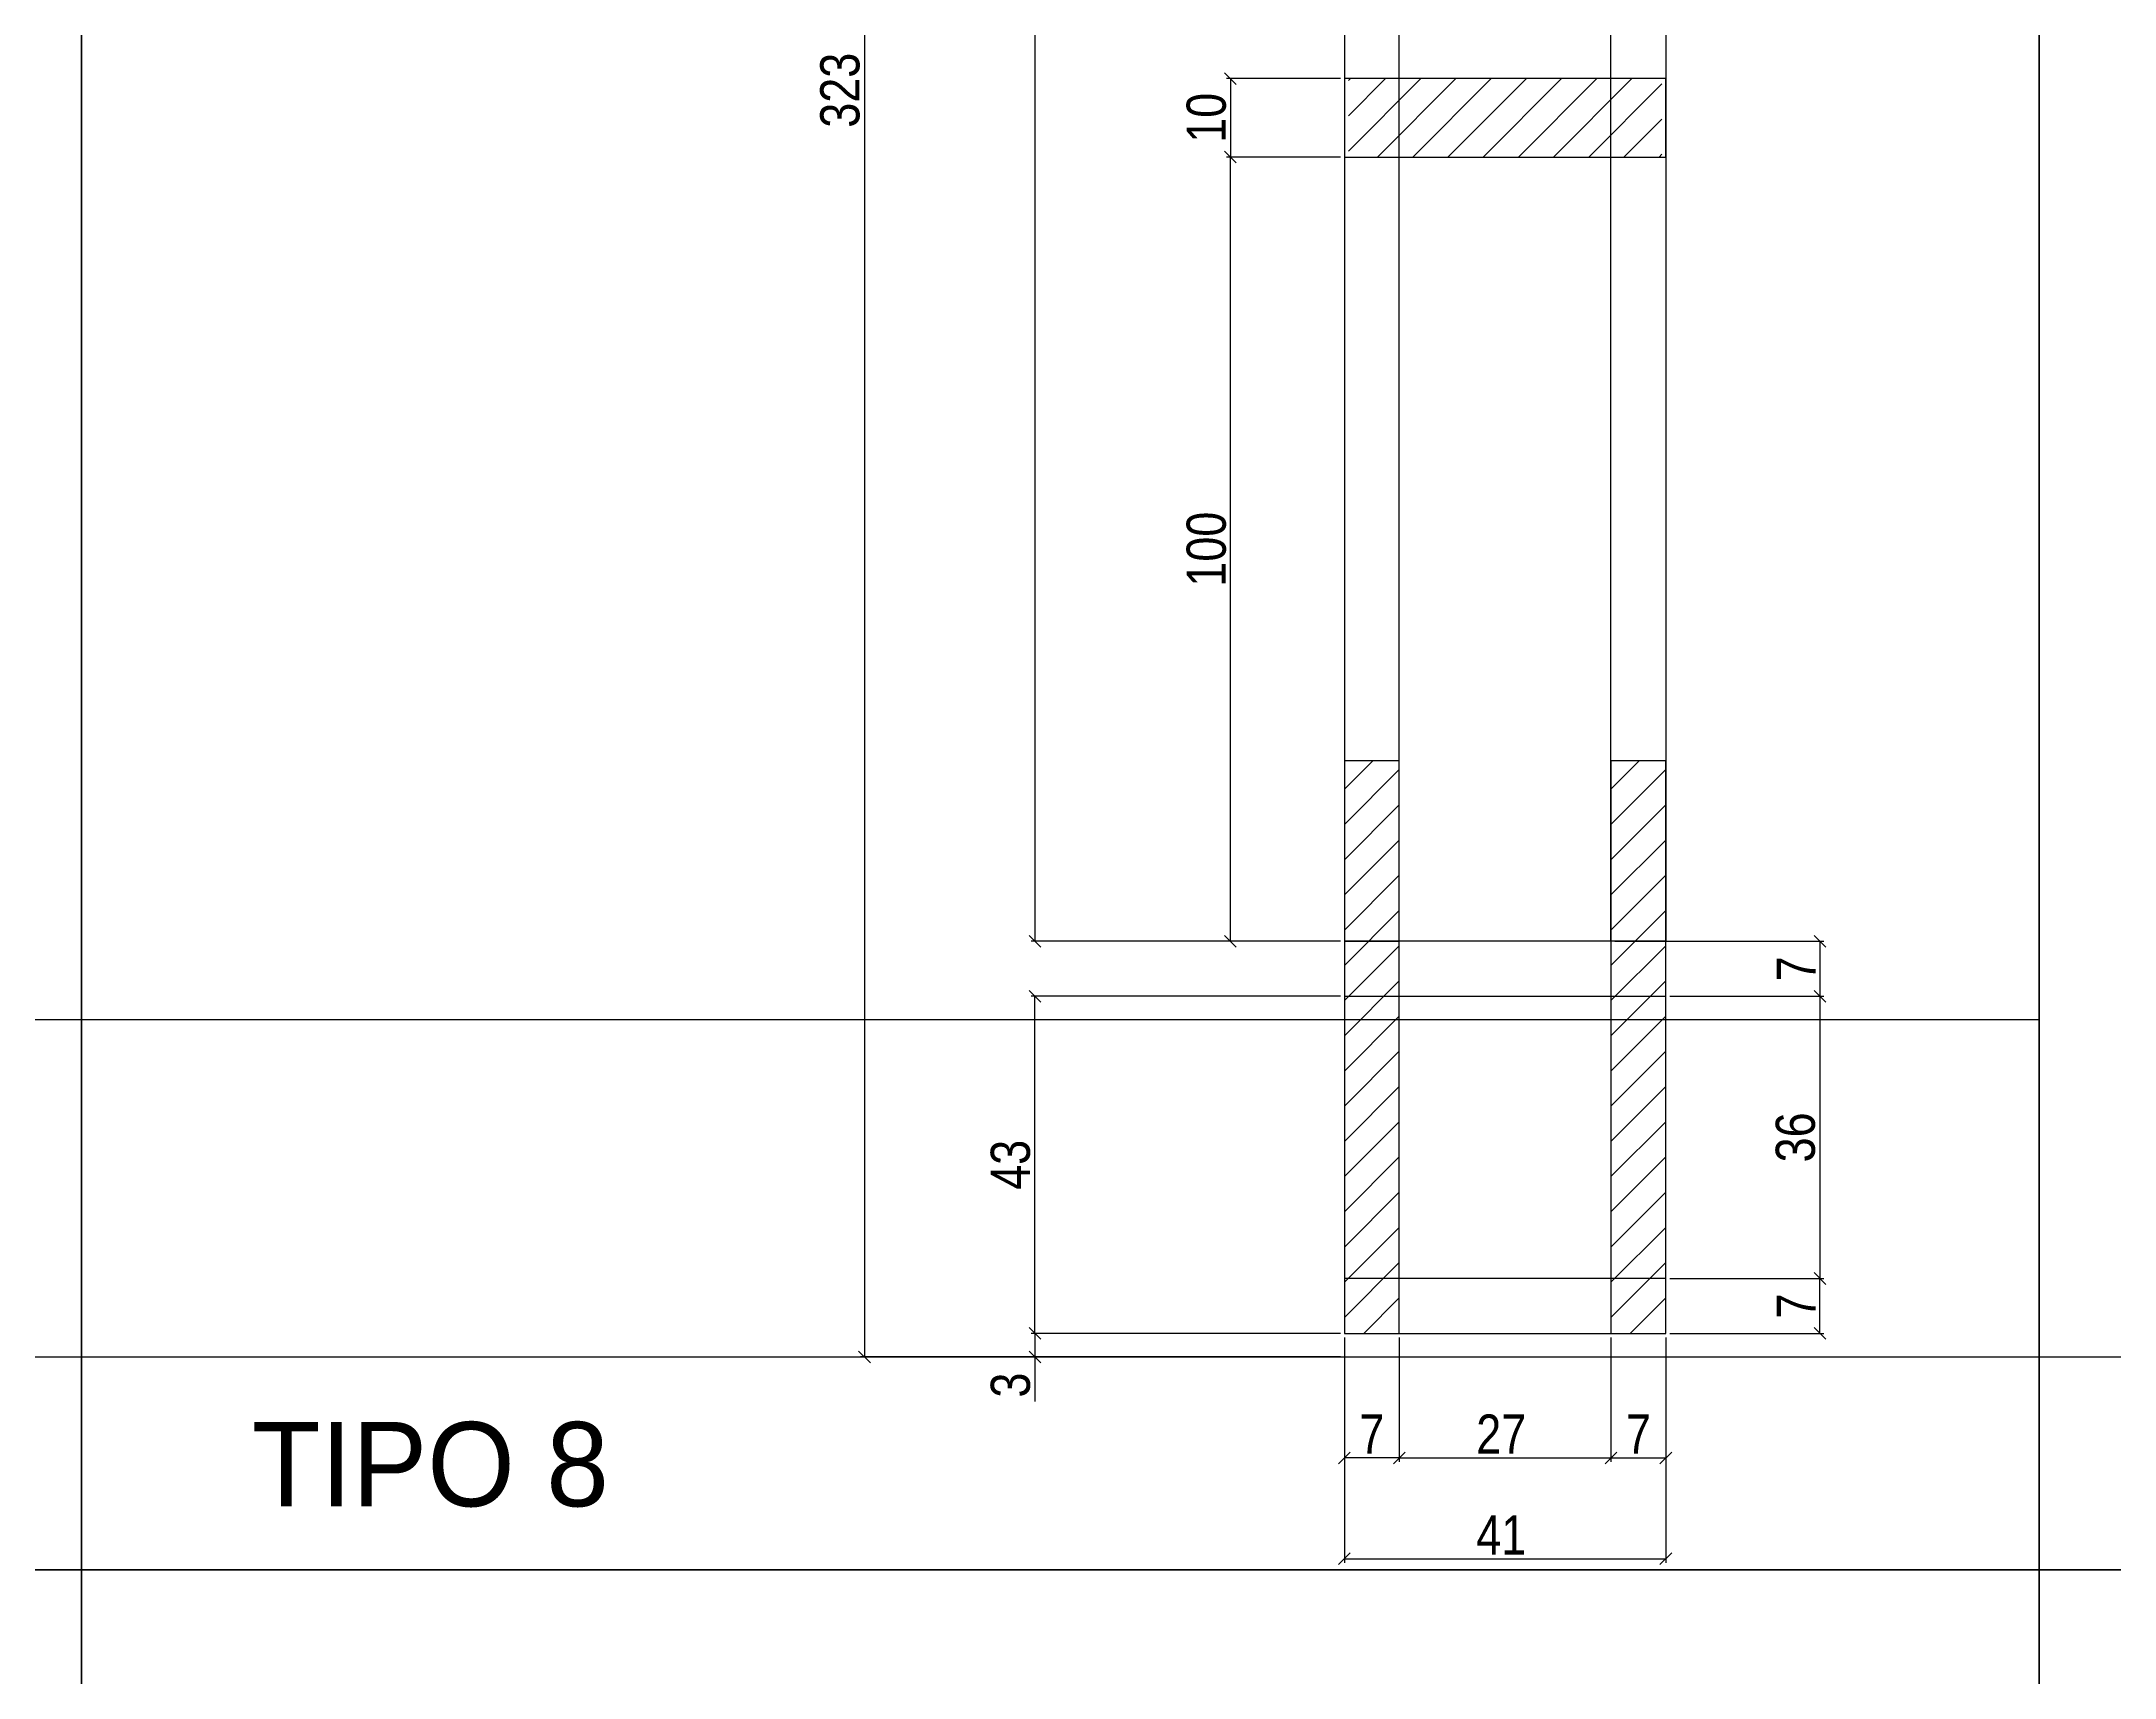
# Model space of a CAD drawing. Header units: millimetres. Extents: x 4248 to 7961, y 1155 to 5765.
# Drawn here: x 4737 to 5266, y 2665 to 3082 of the extents above; entities that cross this region are included whole.
import ezdxf

# ---------------------------------------------------------------- set-up
doc = ezdxf.new("R2010")
doc.units = ezdxf.units.MM
for name, color, linetype in [('1', 1, 'Continuous'), ('COTA', 241, 'Continuous'), ('Painéis', 200, 'Continuous'), ('SARR_7x7', 40, 'Continuous'), ('TIRAS REESCORAMENTO', 252, 'Continuous'), ('VIGAS', 3, 'Continuous')]:
    doc.layers.add(name, color=color, linetype=linetype)
doc.styles.add('COTA TECNICA 2X', font='techl___.ttf', dxfattribs={"height": 10})
doc.styles.add('ROMAS860', font='ROMAS860.SHX', dxfattribs={"height": 8.5})
doc.dimstyles.new('SECAO', dxfattribs={"dimscale": 0.333333, "dimtxt": 5, "dimasz": 9, "dimexe": 3, "dimexo": 3, "dimgap": 3, "dimtad": 1, "dimdec": 1, "dimlfac": 0.5, "dimzin": 12, "dimdsep": 46, "dimtxsty": 'COTA TECNICA 2X', "dimblk1": 'OBLIQUE', "dimblk2": 'OBLIQUE', "dimsah": 1, "dimcen": 0.9, "dimclrd": 4, "dimclre": 4, "dimclrt": 240, "dimadec": 1, "dimazin": 3, "dimtfac": 1, "dimtdec": 1, "dimtmove": 0, "dimatfit": 3, "dimfxl": 1, "dimtolj": 1, "dimtzin": 12, "dimarcsym": 0})

# ---------------------------------------------------------------- blocks, each defined once
blk = doc.blocks.new('_Oblique')
at = {"layer": '1', "color": 0, "lineweight": -2}
blk.add_line((-0.5, -0.5), (0.5, 0.5), dxfattribs=at)
blk = doc.blocks.new('*D163')
at = {"layer": 'COTA', "color": 4, "lineweight": -2, "transparency": 16777216}
for p, q in [((5068.34, 3386.57), (4989.38, 3386.57)), ((4990.38, 3386.57), (4990.38, 2852.48)), ((5068.34, 2852.48), (4989.38, 2852.48))]:
    blk.add_line(p, q, dxfattribs=at)
at = {"layer": 'Defpoints', "color": 0, "transparency": 16777216}
for p in [(5069.34, 3386.57), (4990.38, 2852.48), (5069.34, 2852.48)]:
    blk.add_point(p, dxfattribs=at)
at = {"layer": 'COTA', "color": 4, "lineweight": -2, "transparency": 16777216, "xscale": 3, "yscale": 3, "zscale": 3}
for p, rotation in [((4990.38, 3386.57), 90), ((4990.38, 2852.48), 270)]:
    blk.add_blockref('_Oblique', p, dxfattribs=dict(at, rotation=rotation))
at = {"layer": 'COTA', "color": 240, "transparency": 16777216, "insert": (4984.28, 3119.53), "char_height": 10, "attachment_point": 5, "rotation": 90, "style": 'COTA TECNICA 2X'}
blk.add_mtext('\\A1;267', dxfattribs=at)
blk = doc.blocks.new('*D164')
at = {"layer": 'COTA', "color": 4, "lineweight": -2, "transparency": 16777216}
for p, q in [((5069.34, 2751.48), (5069.34, 2694.02)), ((5151.34, 2751.48), (5151.34, 2694.02)), ((5069.34, 2695.02), (5151.34, 2695.02))]:
    blk.add_line(p, q, dxfattribs=at)
at = {"layer": 'Defpoints', "color": 0, "transparency": 16777216}
for p in [(5069.34, 2752.48), (5151.34, 2752.48), (5151.34, 2695.02)]:
    blk.add_point(p, dxfattribs=at)
at = {"layer": 'COTA', "color": 4, "lineweight": -2, "transparency": 16777216, "xscale": 3, "yscale": 3, "zscale": 3, "rotation": 180}
blk.add_blockref('_Oblique', (5069.34, 2695.02), dxfattribs=at)
at = {"layer": 'COTA', "color": 4, "lineweight": -2, "transparency": 16777216, "xscale": 3, "yscale": 3, "zscale": 3}
blk.add_blockref('_Oblique', (5151.34, 2695.02), dxfattribs=at)
at = {"layer": 'COTA', "color": 240, "transparency": 16777216, "insert": (5109.34, 2701.1), "char_height": 10, "attachment_point": 5, "style": 'COTA TECNICA 2X'}
blk.add_mtext('\\A1;41', dxfattribs=at)
blk = doc.blocks.new('*D165')
at = {"layer": 'COTA', "color": 4, "lineweight": -2, "transparency": 16777216}
for p, q in [((5083.34, 2751.48), (5083.34, 2719.74)), ((5137.34, 2751.48), (5137.34, 2719.74)), ((5083.34, 2720.74), (5137.34, 2720.74))]:
    blk.add_line(p, q, dxfattribs=at)
at = {"layer": 'Defpoints', "color": 0, "transparency": 16777216}
for p in [(5083.34, 2752.48), (5137.34, 2752.48), (5137.34, 2720.74)]:
    blk.add_point(p, dxfattribs=at)
at = {"layer": 'COTA', "color": 4, "lineweight": -2, "transparency": 16777216, "xscale": 3, "yscale": 3, "zscale": 3, "rotation": 180}
blk.add_blockref('_Oblique', (5083.34, 2720.74), dxfattribs=at)
at = {"layer": 'COTA', "color": 4, "lineweight": -2, "transparency": 16777216, "xscale": 3, "yscale": 3, "zscale": 3}
blk.add_blockref('_Oblique', (5137.34, 2720.74), dxfattribs=at)
at = {"layer": 'COTA', "color": 240, "transparency": 16777216, "insert": (5109.34, 2726.81), "char_height": 10, "attachment_point": 5, "style": 'COTA TECNICA 2X'}
blk.add_mtext('\\A1;27', dxfattribs=at)
blk = doc.blocks.new('*D166')
at = {"layer": 'COTA', "color": 4, "lineweight": -2, "transparency": 16777216}
blk.add_line((5137.34, 2720.74), (5151.34, 2720.74), dxfattribs=at)
at = {"layer": 'Defpoints', "color": 0, "transparency": 16777216}
for p in [(5137.34, 2720.74), (5151.34, 2720.74), (5151.34, 2720.74)]:
    blk.add_point(p, dxfattribs=at)
at = {"layer": 'COTA', "color": 4, "lineweight": -2, "transparency": 16777216, "xscale": 3, "yscale": 3, "zscale": 3, "rotation": 180}
blk.add_blockref('_Oblique', (5137.34, 2720.74), dxfattribs=at)
at = {"layer": 'COTA', "color": 4, "lineweight": -2, "transparency": 16777216, "xscale": 3, "yscale": 3, "zscale": 3}
blk.add_blockref('_Oblique', (5151.34, 2720.74), dxfattribs=at)
at = {"layer": 'COTA', "color": 240, "transparency": 16777216, "insert": (5144.34, 2726.81), "char_height": 10, "attachment_point": 5, "style": 'COTA TECNICA 2X'}
blk.add_mtext('\\A1;7', dxfattribs=at)
blk = doc.blocks.new('*D167')
at = {"layer": 'COTA', "color": 4, "lineweight": -2, "transparency": 16777216}
blk.add_line((5083.34, 2720.74), (5069.34, 2720.74), dxfattribs=at)
at = {"layer": 'Defpoints', "color": 0, "transparency": 16777216}
for p in [(5069.34, 2720.74), (5069.34, 2720.74), (5083.34, 2720.74)]:
    blk.add_point(p, dxfattribs=at)
at = {"layer": 'COTA', "color": 4, "lineweight": -2, "transparency": 16777216, "xscale": 3, "yscale": 3, "zscale": 3, "rotation": 180}
blk.add_blockref('_Oblique', (5069.34, 2720.74), dxfattribs=at)
at = {"layer": 'COTA', "color": 4, "lineweight": -2, "transparency": 16777216, "xscale": 3, "yscale": 3, "zscale": 3}
blk.add_blockref('_Oblique', (5083.34, 2720.74), dxfattribs=at)
at = {"layer": 'COTA', "color": 240, "transparency": 16777216, "insert": (5076.34, 2726.81), "char_height": 10, "attachment_point": 5, "style": 'COTA TECNICA 2X'}
blk.add_mtext('\\A1;7', dxfattribs=at)
blk = doc.blocks.new('*D168')
at = {"layer": 'COTA', "color": 4, "lineweight": -2, "transparency": 16777216}
for p, q in [((5068.34, 3072.5), (5039.24, 3072.5)), ((5040.24, 3072.5), (5040.24, 3052.5)), ((5068.34, 3052.5), (5039.24, 3052.5))]:
    blk.add_line(p, q, dxfattribs=at)
at = {"layer": 'Defpoints', "color": 0, "transparency": 16777216}
for p in [(5069.34, 3072.5), (5040.24, 3052.5), (5069.34, 3052.5)]:
    blk.add_point(p, dxfattribs=at)
at = {"layer": 'COTA', "color": 4, "lineweight": -2, "transparency": 16777216, "xscale": 3, "yscale": 3, "zscale": 3}
for p, rotation in [((5040.24, 3072.5), 90), ((5040.24, 3052.5), 270)]:
    blk.add_blockref('_Oblique', p, dxfattribs=dict(at, rotation=rotation))
at = {"layer": 'COTA', "color": 240, "transparency": 16777216, "insert": (5034.14, 3062.5), "char_height": 10, "attachment_point": 5, "rotation": 90, "style": 'COTA TECNICA 2X'}
blk.add_mtext('\\A1;10', dxfattribs=at)
blk = doc.blocks.new('*D197')
at = {"layer": 'COTA', "color": 4, "lineweight": -2, "transparency": 16777216}
for p, q in [((5082.34, 3392.57), (4945.88, 3392.57)), ((4946.88, 3392.57), (4946.88, 2746.48)), ((5068.34, 2746.48), (4945.88, 2746.48))]:
    blk.add_line(p, q, dxfattribs=at)
at = {"layer": 'Defpoints', "color": 0, "transparency": 16777216}
for p in [(5083.34, 3392.57), (4946.88, 2746.48), (5069.34, 2746.48)]:
    blk.add_point(p, dxfattribs=at)
at = {"layer": 'COTA', "color": 4, "lineweight": -2, "transparency": 16777216, "xscale": 3, "yscale": 3, "zscale": 3}
for p, rotation in [((4946.88, 3392.57), 90), ((4946.88, 2746.48), 270)]:
    blk.add_blockref('_Oblique', p, dxfattribs=dict(at, rotation=rotation))
at = {"layer": 'COTA', "color": 240, "transparency": 16777216, "insert": (4940.66, 3069.53), "char_height": 10, "attachment_point": 5, "rotation": 90, "style": 'COTA TECNICA 2X'}
blk.add_mtext('\\A1;323', dxfattribs=at)
blk = doc.blocks.new('*D198')
at = {"layer": 'COTA', "color": 4, "lineweight": -2, "transparency": 16777216}
for p, q in [((5068.34, 2752.48), (4989.38, 2752.48)), ((4990.38, 2752.48), (4990.38, 2746.48)), ((5068.34, 2746.48), (4989.38, 2746.48)), ((4990.38, 2746.48), (4990.38, 2735.15))]:
    blk.add_line(p, q, dxfattribs=at)
at = {"layer": 'Defpoints', "color": 0, "transparency": 16777216}
for p in [(5069.34, 2752.48), (4990.38, 2746.48), (5069.34, 2746.48)]:
    blk.add_point(p, dxfattribs=at)
at = {"layer": 'COTA', "color": 4, "lineweight": -2, "transparency": 16777216, "xscale": 3, "yscale": 3, "zscale": 3}
for p, rotation in [((4990.38, 2752.48), 90), ((4990.38, 2746.48), 270)]:
    blk.add_blockref('_Oblique', p, dxfattribs=dict(at, rotation=rotation))
at = {"layer": 'COTA', "color": 240, "transparency": 16777216, "insert": (4984.16, 2739.31), "char_height": 10, "attachment_point": 5, "rotation": 90, "style": 'COTA TECNICA 2X'}
blk.add_mtext('\\A1;3', dxfattribs=at)
blk = doc.blocks.new('*D201')
at = {"layer": 'COTA', "color": 4, "lineweight": -2, "transparency": 16777216}
for p, q in [((5068.34, 3052.5), (5039.24, 3052.5)), ((5040.24, 2852.48), (5040.24, 3052.5)), ((5067.34, 2852.48), (5039.24, 2852.48))]:
    blk.add_line(p, q, dxfattribs=at)
at = {"layer": 'Defpoints', "color": 0, "transparency": 16777216}
for p in [(5040.24, 3052.5), (5069.34, 3052.5), (5068.34, 2852.48)]:
    blk.add_point(p, dxfattribs=at)
at = {"layer": 'COTA', "color": 4, "lineweight": -2, "transparency": 16777216, "xscale": 3, "yscale": 3, "zscale": 3}
for p, rotation in [((5040.24, 3052.5), 90), ((5040.24, 2852.48), 270)]:
    blk.add_blockref('_Oblique', p, dxfattribs=dict(at, rotation=rotation))
at = {"layer": 'COTA', "color": 240, "transparency": 16777216, "insert": (5034.14, 2952.49), "char_height": 10, "attachment_point": 5, "rotation": 90, "style": 'COTA TECNICA 2X'}
blk.add_mtext('\\A1;100', dxfattribs=at)
blk = doc.blocks.new('*D202')
at = {"layer": 'COTA', "color": 4, "lineweight": -2, "transparency": 16777216}
for p, q in [((5138.34, 2852.48), (5191.67, 2852.48)), ((5190.67, 2852.48), (5190.67, 2838.48)), ((5156.4, 2838.48), (5191.67, 2838.48))]:
    blk.add_line(p, q, dxfattribs=at)
at = {"layer": 'Defpoints', "color": 0, "transparency": 16777216}
for p in [(5137.34, 2852.48), (5155.4, 2838.48), (5190.67, 2838.48)]:
    blk.add_point(p, dxfattribs=at)
at = {"layer": 'COTA', "color": 4, "lineweight": -2, "transparency": 16777216, "xscale": 3, "yscale": 3, "zscale": 3}
for p, rotation in [((5190.67, 2852.48), 90), ((5190.67, 2838.48), 270)]:
    blk.add_blockref('_Oblique', p, dxfattribs=dict(at, rotation=rotation))
at = {"layer": 'COTA', "color": 240, "transparency": 16777216, "insert": (5184.6, 2845.48), "char_height": 10, "attachment_point": 5, "rotation": 90, "style": 'COTA TECNICA 2X'}
blk.add_mtext('\\A1;7', dxfattribs=at)
blk = doc.blocks.new('*D1153')
at = {"layer": 'COTA', "color": 4, "lineweight": -2, "transparency": 16777216}
for p, q in [((5068.34, 2838.48), (4989.38, 2838.48)), ((4990.38, 2752.48), (4990.38, 2838.48)), ((5068.34, 2752.48), (4989.38, 2752.48))]:
    blk.add_line(p, q, dxfattribs=at)
at = {"layer": 'Defpoints', "color": 0, "transparency": 16777216}
for p in [(4990.38, 2838.48), (5069.34, 2838.48), (5069.34, 2752.48)]:
    blk.add_point(p, dxfattribs=at)
at = {"layer": 'COTA', "color": 4, "lineweight": -2, "transparency": 16777216, "xscale": 3, "yscale": 3, "zscale": 3}
for p, rotation in [((4990.38, 2838.48), 90), ((4990.38, 2752.48), 270)]:
    blk.add_blockref('_Oblique', p, dxfattribs=dict(at, rotation=rotation))
at = {"layer": 'COTA', "color": 240, "transparency": 16777216, "insert": (4984.16, 2795.48), "char_height": 10, "attachment_point": 5, "rotation": 90, "style": 'COTA TECNICA 2X'}
blk.add_mtext('\\A1;43', dxfattribs=at)
blk = doc.blocks.new('*D1154')
at = {"layer": 'COTA', "color": 4, "lineweight": -2, "transparency": 16777216}
for p, q in [((5152.34, 2838.48), (5191.67, 2838.48)), ((5190.67, 2838.48), (5190.67, 2766.48)), ((5152.34, 2766.48), (5191.67, 2766.48))]:
    blk.add_line(p, q, dxfattribs=at)
at = {"layer": 'Defpoints', "color": 0, "transparency": 16777216}
for p in [(5151.34, 2838.48), (5151.34, 2766.48), (5190.67, 2766.48)]:
    blk.add_point(p, dxfattribs=at)
at = {"layer": 'COTA', "color": 4, "lineweight": -2, "transparency": 16777216, "xscale": 3, "yscale": 3, "zscale": 3}
for p, rotation in [((5190.67, 2838.48), 90), ((5190.67, 2766.48), 270)]:
    blk.add_blockref('_Oblique', p, dxfattribs=dict(at, rotation=rotation))
at = {"layer": 'COTA', "color": 240, "transparency": 16777216, "insert": (5184.45, 2802.48), "char_height": 10, "attachment_point": 5, "rotation": 90, "style": 'COTA TECNICA 2X'}
blk.add_mtext('\\A1;36', dxfattribs=at)
blk = doc.blocks.new('*D1155')
at = {"layer": 'COTA', "color": 4, "lineweight": -2, "transparency": 16777216}
for p, q in [((5152.34, 2766.48), (5191.67, 2766.48)), ((5190.67, 2752.48), (5190.67, 2766.48)), ((5152.34, 2752.48), (5191.67, 2752.48))]:
    blk.add_line(p, q, dxfattribs=at)
at = {"layer": 'Defpoints', "color": 0, "transparency": 16777216}
for p in [(5151.34, 2766.48), (5190.67, 2766.48), (5151.34, 2752.48)]:
    blk.add_point(p, dxfattribs=at)
at = {"layer": 'COTA', "color": 4, "lineweight": -2, "transparency": 16777216, "xscale": 3, "yscale": 3, "zscale": 3}
for p, rotation in [((5190.67, 2766.48), 90), ((5190.67, 2752.48), 270)]:
    blk.add_blockref('_Oblique', p, dxfattribs=dict(at, rotation=rotation))
at = {"layer": 'COTA', "color": 240, "transparency": 16777216, "insert": (5184.6, 2759.48), "char_height": 10, "attachment_point": 5, "rotation": 90, "style": 'COTA TECNICA 2X'}
blk.add_mtext('\\A1;7', dxfattribs=at)

msp = doc.modelspace()

# ---------------------------------------------------------------- hatches: boundary and pattern name
at = {"layer": 'COTA'}
h = msp.add_hatch(dxfattribs=at)
h.set_pattern_fill('ANSI31', color=256, scale=2, style=0)
h.set_pattern_definition([(45, (-21058.263, -194220.296), (-4.49012806, 4.49012806), [])])
h.paths.add_polyline_path([(5150.34, 3072.5), (5070.34, 3072.5), (5070.34, 3052.5), (5150.34, 3052.5)])
h = msp.add_hatch(dxfattribs=at)
h.set_pattern_fill('ANSI31', color=256, scale=2, style=0)
h.set_pattern_definition([(45, (-14774.8775, -2970.711), (-4.490128, 4.490128), [])])
h.paths.add_polyline_path([(5069.34, 2752.48), (5083.34, 2752.48), (5083.34, 2898.48), (5069.34, 2898.48)])
h = msp.add_hatch(dxfattribs=at)
h.set_pattern_fill('ANSI31', color=256, scale=2, style=0)
h.set_pattern_definition([(45, (-14706.8775, -2970.711), (-4.490128, 4.490128), [])])
h.paths.add_polyline_path([(5137.34, 2752.48), (5151.34, 2752.48), (5151.34, 2898.48), (5137.34, 2898.48)])

# ---------------------------------------------------------------- linework, layer by layer
at = {"linetype": 'Continuous'}
for points in [[(5091.34, 2838.48), (5151.34, 2838.48), (5151.34, 2852.48), (5069.34, 2852.48), (5069.34, 2838.48), (5091.34, 2838.48)], [(5091.34, 2752.48), (5151.34, 2752.48), (5151.34, 2766.48), (5069.34, 2766.48), (5069.34, 2752.48), (5091.34, 2752.48)]]:
    msp.add_lwpolyline(points, dxfattribs=at)
at = {"layer": 'COTA', "color": 1}
msp.add_line((4247.57, 2746.48), (7744.04, 2746.48), dxfattribs=at)
at = {"layer": 'Painéis'}
msp.add_lwpolyline([(5069.34, 3052.5), (5151.34, 3052.5), (5151.34, 3072.5), (5069.34, 3072.5), (5069.34, 3052.5)], dxfattribs=at)
for points in [[(5069.34, 2752.48), (5083.34, 2752.48), (5083.34, 2898.48), (5069.34, 2898.48)], [(5137.34, 2752.48), (5151.34, 2752.48), (5151.34, 2898.48), (5137.34, 2898.48)]]:
    msp.add_lwpolyline(points, close=True, dxfattribs=at)
at = {"layer": 'SARR_7x7', "linetype": 'Continuous'}
for points in [[(5069.34, 2852.48), (5083.34, 2852.48), (5083.34, 3386.57), (5069.34, 3386.57)], [(5151.34, 2852.48), (5137.34, 2852.48), (5137.34, 3386.57), (5151.34, 3386.57)]]:
    msp.add_lwpolyline(points, close=True, dxfattribs=at)
at = {"layer": 'TIRAS REESCORAMENTO', "linetype": 'ByBlock'}
for p, q in [((4747.07, 2832.48), (4247.57, 2832.48)), ((5246.56, 2832.48), (4747.07, 2832.48)), ((5246.56, 2832.48), (4747.07, 2832.48))]:
    msp.add_line(p, q, dxfattribs=at)
at = {"layer": 'VIGAS'}
for points in [[(4747.07, 2692.22), (4247.57, 2692.22), (4247.57, 3460.65), (4747.07, 3460.65)], [(5246.56, 2692.22), (4747.07, 2692.22), (4747.07, 3460.65), (5246.56, 3460.65)], [(5746.06, 2692.22), (5246.56, 2692.22), (5246.56, 3460.65), (5746.06, 3460.65)], [(4747.07, 1923.79), (4247.57, 1923.79), (4247.57, 2692.22), (4747.07, 2692.22)], [(5246.56, 1923.79), (4747.07, 1923.79), (4747.07, 2692.22), (5246.56, 2692.22)], [(5746.06, 1923.79), (5246.56, 1923.79), (5246.56, 2692.22), (5746.06, 2692.22)]]:
    msp.add_lwpolyline(points, close=True, dxfattribs=at)

# ---------------------------------------------------------------- texts
at = {"layer": 'COTA', "color": 7, "style": 'ROMAS860'}
msp.add_text('TIPO 8', height=21.505, dxfattribs=at).set_placement((4790.58, 2708.39))

# ---------------------------------------------------------------- dimensions: what is measured, and where the dimension line sits
at = {"layer": 'COTA', "color": 3}
for base, p1, p2, picture, middle in [((4946.88, 2746.48), (5083.34, 3392.57), (5069.34, 2746.48), '*D197', (4940.66, 3069.53)), ((4990.38, 2852.48), (5069.34, 3386.57), (5069.34, 2852.48), '*D163', (4984.28, 3119.53)), ((5040.24, 3052.5), (5069.34, 3072.5), (5069.34, 3052.5), '*D168', (5034.14, 3062.5)), ((5040.24, 3052.5), (5068.34, 2852.48), (5069.34, 3052.5), '*D201', (5034.14, 2952.49)), ((5190.67, 2838.48), (5137.34, 2852.48), (5155.4, 2838.48), '*D202', (5184.6, 2845.48)), ((4990.38, 2838.48), (5069.34, 2752.48), (5069.34, 2838.48), '*D1153', (4984.16, 2795.48)), ((5190.67, 2766.48), (5151.34, 2838.48), (5151.34, 2766.48), '*D1154', (5184.45, 2802.48)), ((4990.38, 2746.48), (5069.34, 2752.48), (5069.34, 2746.48), '*D198', (4984.16, 2739.31))]:
    dim = msp.add_linear_dim(base=base, p1=p1, p2=p2, angle=90, dimstyle='SECAO', dxfattribs=at)
    dim.commit()
    dim.dimension.update_dxf_attribs({"geometry": picture, "text_midpoint": middle})
dim = msp.add_linear_dim(base=(5190.67, 2766.48), p1=(5151.34, 2752.48), p2=(5151.34, 2766.48), angle=90, dimstyle='SECAO', dxfattribs=at)
dim.commit()
dim.dimension.update_dxf_attribs({"geometry": '*D1155', "text_midpoint": (5190.67, 2759.48), "dimtype": 160})
for base, p1, p2, picture, middle in [((5151.34, 2695.02), (5069.34, 2752.48), (5151.34, 2752.48), '*D164', (5109.34, 2695.02)), ((5137.34, 2720.74), (5083.34, 2752.48), (5137.34, 2752.48), '*D165', (5109.34, 2720.74)), ((5151.34, 2720.74), (5137.34, 2720.74), (5151.34, 2720.74), '*D166', (5144.34, 2720.74))]:
    dim = msp.add_linear_dim(base=base, p1=p1, p2=p2, dimstyle='SECAO', dxfattribs=at)
    dim.commit()
    dim.dimension.update_dxf_attribs({"geometry": picture, "text_midpoint": middle, "dimtype": 160})
dim = msp.add_linear_dim(base=(5069.34, 2720.74), p1=(5083.34, 2720.74), p2=(5069.34, 2720.74), dimstyle='SECAO', dxfattribs=at)
dim.commit()
dim.dimension.update_dxf_attribs({"geometry": '*D167', "text_midpoint": (5076.34, 2726.81)})

doc.saveas('drawing.dxf')
